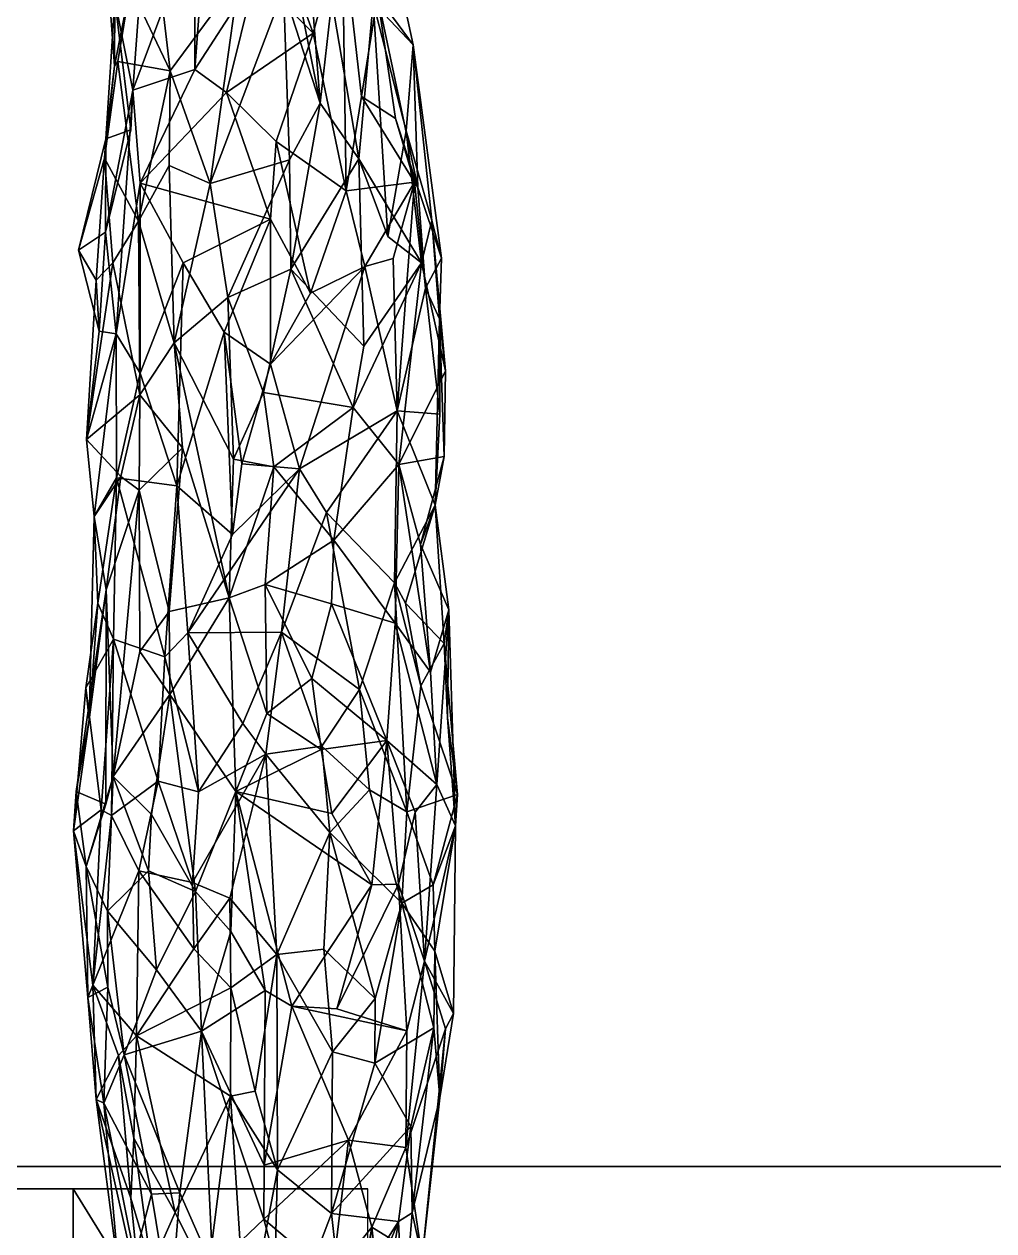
# Model space of a CAD drawing. Extents: x -32.9 to 43.9, y -5.6 to 4.3.
# Drawn here: x 19.902 to 22.088, y -0.405 to 2.313 of the extents above; entities that cross this region are included whole.
import ezdxf

# ---------------------------------------------------------------- set-up
doc = ezdxf.new("R2010")
doc.units = 0
for name, color, linetype in [('Mesh10', 75, 'CONTINUOUS'), ('Mesh23', 75, 'CONTINUOUS'), ('Mesh29', 84, 'CONTINUOUS')]:
    doc.layers.add(name, color=color, linetype=linetype)

msp = doc.modelspace()

# ---------------------------------------------------------------- meshes
at = {"layer": 'Mesh10', "color": 75}
mesh = msp.add_polyface(dxfattribs=at)
corners = [(14.955326, -1.336204, -41.41989), (25.568651, -1.336204, -37.551115), (25.457612, -1.336204, -37.246497), (14.844287, -1.336204, -41.115272), (14.955326, -1.336204, -41.41989), (14.844287, -1.336204, -41.115272), (14.844287, -0.260704, -41.115272), (14.955326, -0.260704, -41.41989), (14.844287, -0.260704, -41.115272), (25.457612, -0.260704, -37.246497), (25.568651, -0.260704, -37.551115), (14.955326, -0.260704, -41.41989), (25.568651, -0.260704, -37.551115), (25.457612, -0.260704, -37.246497), (25.457612, -1.336204, -37.246497), (25.568651, -1.336204, -37.551115), (25.568651, -0.260704, -37.551115), (14.955326, -0.260704, -41.41989), (14.955326, -1.336204, -41.41989), (25.568651, -1.336204, -37.551115), (25.457612, -0.260704, -37.246497), (14.844287, -0.260704, -41.115272), (14.844287, -1.336204, -41.115272), (25.457612, -1.336204, -37.246497)]
mesh.append_faces([[corners[k] for k in face] for face in [(2, 1, 3), (0, 3, 1), (5, 4, 6), (7, 6, 4), (8, 11, 10), (10, 9, 8), (13, 12, 14), (15, 14, 12), (17, 16, 18), (19, 18, 16), (22, 21, 20), (23, 22, 20)]], dxfattribs={"color": 75})
at = {"layer": 'Mesh23', "color": 75}
mesh = msp.add_polyface(dxfattribs=at)
corners = [(20.676511, -1.386204, -35.412834), (19.183172, -1.386204, -30.797035), (18.518849, -1.386204, -31.011962), (20.012188, -1.386204, -35.627761), (20.676511, -1.386204, -35.412834), (20.012188, -1.386204, -35.627761), (20.012188, -0.310704, -35.627761), (20.676511, -0.310704, -35.412834), (20.012188, -0.310704, -35.627761), (18.518849, -0.310704, -31.011962), (19.183172, -0.310704, -30.797035), (20.676511, -0.310704, -35.412834), (19.183172, -0.310704, -30.797035), (18.518849, -0.310704, -31.011962), (18.518849, -1.386204, -31.011962), (19.183172, -1.386204, -30.797035), (19.183172, -0.310704, -30.797035), (20.676511, -0.310704, -35.412834), (20.676511, -1.386204, -35.412834), (19.183172, -1.386204, -30.797035), (18.518849, -0.310704, -31.011962), (20.012188, -0.310704, -35.627761), (20.012188, -1.386204, -35.627761), (18.518849, -1.386204, -31.011962)]
mesh.append_faces([[corners[k] for k in face] for face in [(0, 3, 2), (1, 0, 2), (5, 4, 6), (7, 6, 4), (8, 11, 9), (10, 9, 11), (12, 14, 13), (15, 14, 12), (16, 19, 18), (18, 17, 16), (20, 23, 22), (22, 21, 20)]], dxfattribs={"color": 75})
at = {"layer": 'Mesh29', "color": 84}
mesh = msp.add_polyface(dxfattribs=at)
corners = [(20.147348, 2.16466, -38.804048), (20.176768, 2.575441, -38.752039), (20.106631, 2.367477, -38.663694), (20.082795, 2.011715, -38.504803), (20.105586, 2.219743, -38.573695), (20.113531, 2.229096, -38.442681), (20.105586, 2.219743, -38.573695), (20.141172, 2.397928, -38.466479), (20.113531, 2.229096, -38.442681), (20.500242, 2.007478, -38.214748), (20.320944, 1.954205, -38.252821), (20.486433, 2.390569, -38.262472), (20.762854, 2.072716, -38.46776), (20.7216, 1.835082, -38.316058), (20.688564, 2.362211, -38.435337), (20.688564, 2.362211, -38.435337), (20.656332, 2.009964, -38.294109), (20.595444, 2.366689, -38.312983), (20.7216, 1.835082, -38.316058), (20.656332, 2.009964, -38.294109), (20.688564, 2.362211, -38.435337), (20.740267, 2.44488, -38.587225), (20.69839, 2.376156, -38.752188), (20.779037, 2.266903, -38.567951), (20.789422, 1.94559, -38.713987), (20.628089, 1.938037, -38.916843), (20.618682, 2.533952, -38.828405), (20.553695, 2.293414, -38.894035), (20.662091, 2.150724, -38.819699), (20.69839, 2.376156, -38.752188), (20.618682, 2.533952, -38.828405), (20.286631, 2.211366, -38.882947), (20.287199, 2.541542, -38.825338), (20.147348, 2.16466, -38.804048), (20.357783, 2.159767, -38.940749), (20.286631, 2.211366, -38.882947), (20.163907, 1.95519, -38.888135), (20.628089, 1.938037, -38.916843), (20.553695, 2.293414, -38.894035), (20.470386, 2.048781, -38.972934), (20.553695, 2.293414, -38.894035), (20.423604, 2.422958, -38.912081), (20.357783, 2.159767, -38.940749), (20.662091, 2.150724, -38.819699), (20.739365, 2.100849, -38.788567), (20.69839, 2.376156, -38.752188), (20.789422, 1.94559, -38.713987), (20.69839, 2.376156, -38.752188), (20.739365, 2.100849, -38.788567), (20.595444, 2.366689, -38.312983), (20.692111, 2.58191, -38.467578), (20.688564, 2.362211, -38.435337), (20.656332, 2.009964, -38.294109), (20.568922, 2.135103, -38.286295), (20.595444, 2.366689, -38.312983), (20.091795, 2.404251, -38.593509), (20.149009, 2.607042, -38.576115), (20.141172, 2.397928, -38.466479), (20.21137, 2.375729, -38.340848), (20.141172, 2.397928, -38.466479), (20.20933, 2.61041, -38.417777), (20.147348, 2.16466, -38.804048), (20.287199, 2.541542, -38.825338), (20.176768, 2.575441, -38.752039), (20.142638, 2.074975, -38.725014), (20.106631, 2.367477, -38.663694), (20.086256, 2.055104, -38.668711), (20.147348, 2.16466, -38.804048), (20.106631, 2.367477, -38.663694), (20.142638, 2.074975, -38.725014), (20.105586, 2.219743, -38.573695), (20.091795, 2.404251, -38.593509), (20.141172, 2.397928, -38.466479), (20.500242, 2.007478, -38.214748), (20.486433, 2.390569, -38.262472), (20.568922, 2.135103, -38.286295), (20.320944, 1.954205, -38.252821), (20.385944, 2.417653, -38.27094), (20.486433, 2.390569, -38.262472), (20.662091, 2.150724, -38.819699), (20.618682, 2.533952, -38.828405), (20.628089, 1.938037, -38.916843), (20.286631, 2.211366, -38.882947), (20.357783, 2.159767, -38.940749), (20.423604, 2.422958, -38.912081), (20.423604, 2.422958, -38.912081), (20.313197, 2.562321, -38.860704), (20.286631, 2.211366, -38.882947), (20.286631, 2.211366, -38.882947), (20.147348, 2.16466, -38.804048), (20.163907, 1.95519, -38.888135), (20.286631, 2.211366, -38.882947), (20.313197, 2.562321, -38.860704), (20.287199, 2.541542, -38.825338), (20.437407, 2.610206, -38.87731), (20.423604, 2.422958, -38.912081), (20.553695, 2.293414, -38.894035), (20.553695, 2.293414, -38.894035), (20.618682, 2.533952, -38.828405), (20.437407, 2.610206, -38.87731), (20.69839, 2.376156, -38.752188), (20.663509, 2.554245, -38.771262), (20.618682, 2.533952, -38.828405), (20.553695, 2.293414, -38.894035), (20.357783, 2.159767, -38.940749), (20.470386, 2.048781, -38.972934), (20.739365, 2.100849, -38.788567), (20.662091, 2.150724, -38.819699), (20.781958, 1.95716, -38.825231), (20.692111, 2.58191, -38.467578), (20.740267, 2.44488, -38.587225), (20.688564, 2.362211, -38.435337), (20.820725, 1.87103, -38.56212), (20.762854, 2.072716, -38.46776), (20.779037, 2.266903, -38.567951), (20.779037, 2.266903, -38.567951), (20.688564, 2.362211, -38.435337), (20.740267, 2.44488, -38.587225), (20.762854, 2.072716, -38.46776), (20.688564, 2.362211, -38.435337), (20.779037, 2.266903, -38.567951), (20.568922, 2.135103, -38.286295), (20.486433, 2.390569, -38.262472), (20.471206, 2.624627, -38.310338), (20.471206, 2.624627, -38.310338), (20.529756, 2.650072, -38.350274), (20.568922, 2.135103, -38.286295), (20.486433, 2.390569, -38.262472), (20.385944, 2.417653, -38.27094), (20.357454, 2.657911, -38.314889), (20.595444, 2.366689, -38.312983), (20.568922, 2.135103, -38.286295), (20.529756, 2.650072, -38.350274), (20.20933, 2.61041, -38.417777), (20.385944, 2.417653, -38.27094), (20.21137, 2.375729, -38.340848), (20.23089, 2.208203, -38.345215), (20.21137, 2.375729, -38.340848), (20.385944, 2.417653, -38.27094), (20.320944, 1.954205, -38.252821), (20.23089, 2.208203, -38.345215), (20.385944, 2.417653, -38.27094), (20.23089, 2.208203, -38.345215), (20.113531, 2.229096, -38.442681), (20.141172, 2.397928, -38.466479), (20.141172, 2.397928, -38.466479), (20.21137, 2.375729, -38.340848), (20.23089, 2.208203, -38.345215), (20.15974, 1.869683, -38.367892), (20.113531, 2.229096, -38.442681), (20.23089, 2.208203, -38.345215), (20.149009, 2.607042, -38.576115), (20.091795, 2.404251, -38.593509), (20.106631, 2.367477, -38.663694), (20.105586, 2.219743, -38.573695), (20.082795, 2.011715, -38.504803), (20.086256, 2.055104, -38.668711), (20.086256, 2.055104, -38.668711), (20.106631, 2.367477, -38.663694), (20.105586, 2.219743, -38.573695), (20.106631, 2.367477, -38.663694), (20.091795, 2.404251, -38.593509), (20.105586, 2.219743, -38.573695)]
mesh.append_faces([[corners[k] for k in face] for face in [(0, 1, 2), (3, 4, 5), (6, 7, 8), (9, 10, 11), (12, 13, 14), (15, 16, 17), (18, 19, 20), (21, 22, 23), (24, 23, 22), (25, 26, 27), (28, 29, 30), (31, 32, 33), (34, 35, 36), (37, 38, 39), (40, 41, 42), (43, 44, 45), (46, 47, 48), (49, 50, 51), (52, 53, 54), (55, 56, 57), (58, 59, 60), (61, 62, 63), (64, 65, 66), (67, 68, 69), (70, 71, 72), (73, 74, 75), (76, 77, 78), (79, 80, 81), (82, 83, 84), (85, 86, 87), (88, 89, 90), (91, 92, 93), (94, 95, 96), (97, 98, 99), (100, 101, 102), (103, 104, 105), (106, 107, 108), (109, 110, 111), (112, 113, 114), (115, 116, 117), (118, 119, 120), (121, 122, 123), (124, 125, 126), (127, 128, 129), (130, 131, 132), (133, 134, 135), (136, 137, 138), (139, 140, 141), (142, 143, 144), (145, 146, 147), (148, 149, 150), (151, 152, 153), (154, 155, 156), (157, 158, 159), (160, 161, 162)]], dxfattribs={"color": 84})
mesh = msp.add_polyface(dxfattribs=at)
corners = [(20.163578, 1.527027, -38.909986), (20.163907, 1.95519, -38.888135), (20.109443, 1.615351, -38.796394), (20.228553, 1.995268, -38.300358), (20.23089, 2.208203, -38.345215), (20.320944, 1.954205, -38.252821), (20.743039, 1.442402, -38.876088), (20.734017, 1.785278, -38.892903), (20.670133, 1.767122, -38.93751), (20.45703, 1.547077, -39.004404), (20.457653, 1.874104, -38.979575), (20.353064, 1.619142, -38.988791), (20.457653, 1.874104, -38.979575), (20.357783, 2.159767, -38.940749), (20.163907, 1.95519, -38.888135), (20.781958, 1.95716, -38.825231), (20.662091, 2.150724, -38.819699), (20.628089, 1.938037, -38.916843), (20.547227, 1.707162, -38.974164), (20.470386, 2.048781, -38.972934), (20.457653, 1.874104, -38.979575), (20.45703, 1.547077, -39.004404), (20.547227, 1.707162, -38.974164), (20.457653, 1.874104, -38.979575), (20.806719, 1.718922, -38.769913), (20.84294, 1.785858, -38.693241), (20.789422, 1.94559, -38.713987), (20.84294, 1.785858, -38.693241), (20.820725, 1.87103, -38.56212), (20.779037, 2.266903, -38.567951), (20.781958, 1.95716, -38.825231), (20.789422, 1.94559, -38.713987), (20.739365, 2.100849, -38.788567), (20.806719, 1.718922, -38.769913), (20.789422, 1.94559, -38.713987), (20.781958, 1.95716, -38.825231), (20.743039, 1.442402, -38.876088), (20.781958, 1.95716, -38.825231), (20.734017, 1.785278, -38.892903), (20.743039, 1.442402, -38.876088), (20.806719, 1.718922, -38.769913), (20.781958, 1.95716, -38.825231), (20.851641, 1.531997, -38.529588), (20.820725, 1.87103, -38.56212), (20.837933, 1.64959, -38.637121), (20.851641, 1.531997, -38.529588), (20.79796, 1.77541, -38.39227), (20.820725, 1.87103, -38.56212), (20.667448, 1.588157, -38.259232), (20.656332, 2.009964, -38.294109), (20.79796, 1.77541, -38.39227), (20.240406, 1.595552, -38.279345), (20.228553, 1.995268, -38.300358), (20.320944, 1.954205, -38.252821), (20.15974, 1.869683, -38.367892), (20.23089, 2.208203, -38.345215), (20.228553, 1.995268, -38.300358), (20.240406, 1.595552, -38.279345), (20.15974, 1.869683, -38.367892), (20.228553, 1.995268, -38.300358), (20.503337, 1.761267, -38.224767), (20.361468, 1.697846, -38.226703), (20.500242, 2.007478, -38.214748), (20.361468, 1.697846, -38.226703), (20.320944, 1.954205, -38.252821), (20.500242, 2.007478, -38.214748), (20.064444, 1.736876, -38.508901), (20.082795, 2.011715, -38.504803), (20.101693, 1.775759, -38.396153), (20.082795, 2.011715, -38.504803), (20.113531, 2.229096, -38.442681), (20.15974, 1.869683, -38.367892), (20.1628, 1.478117, -38.32918), (20.101693, 1.775759, -38.396153), (20.15974, 1.869683, -38.367892), (20.085684, 1.844416, -38.720507), (20.086256, 2.055104, -38.668711), (20.024628, 1.80382, -38.610724), (20.085684, 1.844416, -38.720507), (20.142638, 2.074975, -38.725014), (20.086256, 2.055104, -38.668711), (20.071327, 1.621685, -38.627511), (20.024628, 1.80382, -38.610724), (20.064444, 1.736876, -38.508901), (20.837933, 1.64959, -38.637121), (20.84294, 1.785858, -38.693241), (20.806719, 1.718922, -38.769913), (20.820725, 1.87103, -38.56212), (20.84294, 1.785858, -38.693241), (20.837933, 1.64959, -38.637121), (20.457653, 1.874104, -38.979575), (20.260101, 1.775863, -38.949221), (20.353064, 1.619142, -38.988791), (20.470386, 2.048781, -38.972934), (20.357783, 2.159767, -38.940749), (20.457653, 1.874104, -38.979575), (20.457653, 1.874104, -38.979575), (20.163907, 1.95519, -38.888135), (20.260101, 1.775863, -38.949221), (20.260101, 1.775863, -38.949221), (20.163907, 1.95519, -38.888135), (20.163578, 1.527027, -38.909986), (20.670133, 1.767122, -38.93751), (20.734017, 1.785278, -38.892903), (20.781958, 1.95716, -38.825231), (20.781958, 1.95716, -38.825231), (20.628089, 1.938037, -38.916843), (20.670133, 1.767122, -38.93751), (20.547227, 1.707162, -38.974164), (20.670133, 1.767122, -38.93751), (20.628089, 1.938037, -38.916843), (20.628089, 1.938037, -38.916843), (20.470386, 2.048781, -38.972934), (20.547227, 1.707162, -38.974164), (20.670133, 1.767122, -38.93751), (20.547227, 1.707162, -38.974164), (20.45703, 1.547077, -39.004404), (20.84294, 1.785858, -38.693241), (20.779037, 2.266903, -38.567951), (20.789422, 1.94559, -38.713987), (20.79796, 1.77541, -38.39227), (20.7216, 1.835082, -38.316058), (20.762854, 2.072716, -38.46776), (20.79796, 1.77541, -38.39227), (20.762854, 2.072716, -38.46776), (20.820725, 1.87103, -38.56212), (20.503337, 1.761267, -38.224767), (20.500242, 2.007478, -38.214748), (20.568922, 2.135103, -38.286295), (20.503337, 1.761267, -38.224767), (20.568922, 2.135103, -38.286295), (20.656332, 2.009964, -38.294109), (20.656332, 2.009964, -38.294109), (20.7216, 1.835082, -38.316058), (20.79796, 1.77541, -38.39227), (20.667448, 1.588157, -38.259232), (20.503337, 1.761267, -38.224767), (20.656332, 2.009964, -38.294109), (20.240406, 1.595552, -38.279345), (20.320944, 1.954205, -38.252821), (20.361468, 1.697846, -38.226703), (20.024628, 1.80382, -38.610724), (20.082795, 2.011715, -38.504803), (20.064444, 1.736876, -38.508901), (20.082795, 2.011715, -38.504803), (20.15974, 1.869683, -38.367892), (20.101693, 1.775759, -38.396153), (20.147348, 2.16466, -38.804048), (20.085684, 1.844416, -38.720507), (20.109443, 1.615351, -38.796394), (20.147348, 2.16466, -38.804048), (20.142638, 2.074975, -38.725014), (20.085684, 1.844416, -38.720507), (20.163907, 1.95519, -38.888135), (20.147348, 2.16466, -38.804048), (20.109443, 1.615351, -38.796394), (20.086256, 2.055104, -38.668711), (20.082795, 2.011715, -38.504803), (20.024628, 1.80382, -38.610724), (20.085684, 1.844416, -38.720507), (20.024628, 1.80382, -38.610724), (20.071327, 1.621685, -38.627511), (20.109443, 1.615351, -38.796394), (20.085684, 1.844416, -38.720507), (20.071327, 1.621685, -38.627511)]
mesh.append_faces([[corners[k] for k in face] for face in [(0, 1, 2), (3, 4, 5), (6, 7, 8), (9, 10, 11), (12, 13, 14), (15, 16, 17), (18, 19, 20), (21, 22, 23), (24, 25, 26), (27, 28, 29), (30, 31, 32), (33, 34, 35), (36, 37, 38), (39, 40, 41), (42, 43, 44), (45, 46, 47), (48, 49, 50), (51, 52, 53), (54, 55, 56), (57, 58, 59), (60, 61, 62), (63, 64, 65), (66, 67, 68), (69, 70, 71), (72, 73, 74), (75, 76, 77), (78, 79, 80), (81, 82, 83), (84, 85, 86), (87, 88, 89), (90, 91, 92), (93, 94, 95), (96, 97, 98), (99, 100, 101), (102, 103, 104), (105, 106, 107), (108, 109, 110), (111, 112, 113), (114, 115, 116), (117, 118, 119), (120, 121, 122), (123, 124, 125), (126, 127, 128), (129, 130, 131), (132, 133, 134), (135, 136, 137), (138, 139, 140), (141, 142, 143), (144, 145, 146), (147, 148, 149), (150, 151, 152), (153, 154, 155), (156, 157, 158), (159, 160, 161), (162, 163, 164)]], dxfattribs={"color": 84})
mesh = msp.add_polyface(dxfattribs=at)
corners = [(20.1628, 1.478117, -38.32918), (20.15974, 1.869683, -38.367892), (20.240406, 1.595552, -38.279345), (20.259299, 1.358731, -38.277952), (20.1628, 1.478117, -38.32918), (20.240406, 1.595552, -38.279345), (20.392965, 1.32254, -38.996999), (20.353064, 1.619142, -38.988791), (20.371298, 1.163591, -38.962092), (20.522859, 1.311499, -38.98411), (20.392965, 1.32254, -38.996999), (20.371298, 1.163591, -38.962092), (20.371298, 1.163591, -38.962092), (20.353064, 1.619142, -38.988791), (20.245855, 1.273339, -38.927542), (20.245855, 1.273339, -38.927542), (20.260101, 1.775863, -38.949221), (20.163578, 1.527027, -38.909986), (20.245855, 1.273339, -38.927542), (20.353064, 1.619142, -38.988791), (20.260101, 1.775863, -38.949221), (20.736556, 1.05428, -38.905746), (20.743039, 1.442402, -38.876088), (20.583424, 1.212959, -38.948761), (20.392965, 1.32254, -38.996999), (20.522859, 1.311499, -38.98411), (20.45703, 1.547077, -39.004404), (20.839013, 1.435036, -38.717993), (20.806719, 1.718922, -38.769913), (20.743039, 1.442402, -38.876088), (20.82868, 1.229766, -38.672647), (20.795248, 1.141055, -38.462007), (20.848817, 1.339571, -38.507741), (20.746742, 1.321623, -38.378474), (20.643526, 1.449467, -38.27521), (20.79796, 1.77541, -38.39227), (20.161074, 1.263424, -38.362336), (20.1628, 1.478117, -38.32918), (20.259299, 1.358731, -38.277952), (20.465169, 1.315863, -38.210192), (20.373866, 1.332939, -38.258157), (20.441385, 1.483316, -38.24), (20.373866, 1.332939, -38.258157), (20.361468, 1.697846, -38.226703), (20.441385, 1.483316, -38.24), (20.441385, 1.483316, -38.24), (20.361468, 1.697846, -38.226703), (20.503337, 1.761267, -38.224767), (20.373866, 1.332939, -38.258157), (20.240406, 1.595552, -38.279345), (20.361468, 1.697846, -38.226703), (20.119725, 1.294123, -38.40639), (20.059684, 1.203793, -38.60945), (20.042646, 1.377458, -38.611968), (20.119725, 1.294123, -38.40639), (20.1628, 1.478117, -38.32918), (20.161074, 1.263424, -38.362336), (20.086865, 1.03881, -38.484616), (20.119725, 1.294123, -38.40639), (20.161074, 1.263424, -38.362336), (20.1628, 1.478117, -38.32918), (20.042646, 1.377458, -38.611968), (20.101693, 1.775759, -38.396153), (20.245855, 1.273339, -38.927542), (20.163578, 1.527027, -38.909986), (20.110322, 1.291347, -38.816281), (20.042646, 1.377458, -38.611968), (20.109443, 1.615351, -38.796394), (20.071327, 1.621685, -38.627511), (20.042646, 1.377458, -38.611968), (20.064444, 1.736876, -38.508901), (20.101693, 1.775759, -38.396153), (20.042646, 1.377458, -38.611968), (20.071327, 1.621685, -38.627511), (20.064444, 1.736876, -38.508901), (20.228986, 0.990072, -38.287661), (20.161074, 1.263424, -38.362336), (20.259299, 1.358731, -38.277952), (20.643526, 1.449467, -38.27521), (20.441385, 1.483316, -38.24), (20.503337, 1.761267, -38.224767), (20.503337, 1.761267, -38.224767), (20.667448, 1.588157, -38.259232), (20.643526, 1.449467, -38.27521), (20.839013, 1.435036, -38.717993), (20.837933, 1.64959, -38.637121), (20.806719, 1.718922, -38.769913), (20.392965, 1.32254, -38.996999), (20.45703, 1.547077, -39.004404), (20.353064, 1.619142, -38.988791), (20.522859, 1.311499, -38.98411), (20.583424, 1.212959, -38.948761), (20.743039, 1.442402, -38.876088), (20.743039, 1.442402, -38.876088), (20.670133, 1.767122, -38.93751), (20.522859, 1.311499, -38.98411), (20.45703, 1.547077, -39.004404), (20.522859, 1.311499, -38.98411), (20.670133, 1.767122, -38.93751), (20.82868, 1.229766, -38.672647), (20.848817, 1.339571, -38.507741), (20.837933, 1.64959, -38.637121), (20.837933, 1.64959, -38.637121), (20.839013, 1.435036, -38.717993), (20.82868, 1.229766, -38.672647), (20.851641, 1.531997, -38.529588), (20.848817, 1.339571, -38.507741), (20.746742, 1.321623, -38.378474), (20.746742, 1.321623, -38.378474), (20.79796, 1.77541, -38.39227), (20.851641, 1.531997, -38.529588), (20.736556, 1.05428, -38.905746), (20.82868, 1.229766, -38.672647), (20.743039, 1.442402, -38.876088), (20.82868, 1.229766, -38.672647), (20.839013, 1.435036, -38.717993), (20.743039, 1.442402, -38.876088), (20.746742, 1.321623, -38.378474), (20.848817, 1.339571, -38.507741), (20.795248, 1.141055, -38.462007), (20.851641, 1.531997, -38.529588), (20.837933, 1.64959, -38.637121), (20.848817, 1.339571, -38.507741), (20.600089, 1.150559, -38.258942), (20.445436, 1.050563, -38.231015), (20.465169, 1.315863, -38.210192), (20.465169, 1.315863, -38.210192), (20.643526, 1.449467, -38.27521), (20.600089, 1.150559, -38.258942), (20.600089, 1.150559, -38.258942), (20.643526, 1.449467, -38.27521), (20.746742, 1.321623, -38.378474), (20.465169, 1.315863, -38.210192), (20.441385, 1.483316, -38.24), (20.643526, 1.449467, -38.27521), (20.643526, 1.449467, -38.27521), (20.667448, 1.588157, -38.259232), (20.79796, 1.77541, -38.39227), (20.364452, 1.020826, -38.236023), (20.259299, 1.358731, -38.277952), (20.240406, 1.595552, -38.279345), (20.240406, 1.595552, -38.279345), (20.373866, 1.332939, -38.258157), (20.364452, 1.020826, -38.236023), (20.364452, 1.020826, -38.236023), (20.373866, 1.332939, -38.258157), (20.465169, 1.315863, -38.210192), (20.086865, 1.03881, -38.484616), (20.059684, 1.203793, -38.60945), (20.119725, 1.294123, -38.40639), (20.119725, 1.294123, -38.40639), (20.042646, 1.377458, -38.611968), (20.1628, 1.478117, -38.32918), (20.059684, 1.203793, -38.60945), (20.110322, 1.291347, -38.816281), (20.109443, 1.615351, -38.796394), (20.109443, 1.615351, -38.796394), (20.042646, 1.377458, -38.611968), (20.059684, 1.203793, -38.60945), (20.163578, 1.527027, -38.909986), (20.109443, 1.615351, -38.796394), (20.110322, 1.291347, -38.816281), (20.110322, 1.291347, -38.816281), (20.059684, 1.203793, -38.60945), (20.068402, 1.008937, -38.683302)]
mesh.append_faces([[corners[k] for k in face] for face in [(0, 1, 2), (3, 4, 5), (6, 7, 8), (9, 10, 11), (12, 13, 14), (15, 16, 17), (18, 19, 20), (21, 22, 23), (24, 25, 26), (27, 28, 29), (30, 31, 32), (33, 34, 35), (36, 37, 38), (39, 40, 41), (42, 43, 44), (45, 46, 47), (48, 49, 50), (51, 52, 53), (54, 55, 56), (57, 58, 59), (60, 61, 62), (63, 64, 65), (66, 67, 68), (69, 70, 71), (72, 73, 74), (75, 76, 77), (78, 79, 80), (81, 82, 83), (84, 85, 86), (87, 88, 89), (90, 91, 92), (93, 94, 95), (96, 97, 98), (99, 100, 101), (102, 103, 104), (105, 106, 107), (108, 109, 110), (111, 112, 113), (114, 115, 116), (117, 118, 119), (120, 121, 122), (123, 124, 125), (126, 127, 128), (129, 130, 131), (132, 133, 134), (135, 136, 137), (138, 139, 140), (141, 142, 143), (144, 145, 146), (147, 148, 149), (150, 151, 152), (153, 154, 155), (156, 157, 158), (159, 160, 161), (162, 163, 164)]], dxfattribs={"color": 84})
mesh = msp.add_polyface(dxfattribs=at)
corners = [(20.103077, 0.927868, -38.842139), (20.110322, 1.291347, -38.816281), (20.068402, 1.008937, -38.683302), (20.163053, 0.899565, -38.326435), (20.161074, 1.263424, -38.362336), (20.228986, 0.990072, -38.287661), (20.230197, 0.803415, -38.257801), (20.163053, 0.899565, -38.326435), (20.228986, 0.990072, -38.287661), (20.818221, 0.853248, -38.427483), (20.746742, 1.321623, -38.378474), (20.795248, 1.141055, -38.462007), (20.848946, 0.918281, -38.682446), (20.82868, 1.229766, -38.672647), (20.761652, 1.008686, -38.782482), (20.859549, 0.993828, -38.547862), (20.82868, 1.229766, -38.672647), (20.848946, 0.918281, -38.682446), (20.856207, 0.75071, -38.608756), (20.859549, 0.993828, -38.547862), (20.848946, 0.918281, -38.682446), (20.447133, 0.668342, -39.039893), (20.48191, 0.94365, -39.010078), (20.394597, 0.738008, -38.985404), (20.270988, 0.942087, -38.96207), (20.245855, 1.273339, -38.927542), (20.219446, 0.887826, -38.924214), (20.447133, 0.668342, -39.039893), (20.573286, 0.686274, -39.012508), (20.48191, 0.94365, -39.010078), (20.657806, 0.814666, -38.946062), (20.583424, 1.212959, -38.948761), (20.48191, 0.94365, -39.010078), (20.761652, 1.008686, -38.782482), (20.82868, 1.229766, -38.672647), (20.736556, 1.05428, -38.905746), (20.878899, 0.578004, -38.686542), (20.848946, 0.918281, -38.682446), (20.79619, 0.822524, -38.831117), (20.764197, 0.539013, -38.908484), (20.79619, 0.822524, -38.831117), (20.736556, 1.05428, -38.905746), (20.848946, 0.918281, -38.682446), (20.761652, 1.008686, -38.782482), (20.79619, 0.822524, -38.831117), (20.379489, 0.584684, -38.178564), (20.364452, 1.020826, -38.236023), (20.44906, 0.760361, -38.167704), (20.379489, 0.584684, -38.178564), (20.230197, 0.803415, -38.257801), (20.364452, 1.020826, -38.236023), (20.44906, 0.760361, -38.167704), (20.364452, 1.020826, -38.236023), (20.445436, 1.050563, -38.231015), (20.228986, 0.990072, -38.287661), (20.259299, 1.358731, -38.277952), (20.364452, 1.020826, -38.236023), (20.10302, 0.618164, -38.383162), (20.161074, 1.263424, -38.362336), (20.163053, 0.899565, -38.326435), (20.10302, 0.618164, -38.383162), (20.086865, 1.03881, -38.484616), (20.161074, 1.263424, -38.362336), (20.203745, 0.607513, -38.955234), (20.219446, 0.887826, -38.924214), (20.103077, 0.927868, -38.842139), (20.110322, 1.291347, -38.816281), (20.103077, 0.927868, -38.842139), (20.219446, 0.887826, -38.924214), (20.219446, 0.887826, -38.924214), (20.245855, 1.273339, -38.927542), (20.110322, 1.291347, -38.816281), (20.103077, 0.927868, -38.842139), (20.068402, 1.008937, -38.683302), (20.040924, 0.818349, -38.719059), (20.086865, 1.03881, -38.484616), (20.018993, 0.584374, -38.537473), (20.048931, 0.745839, -38.611736), (20.048931, 0.745839, -38.611736), (20.059684, 1.203793, -38.60945), (20.086865, 1.03881, -38.484616), (20.550721, 0.839449, -38.239908), (20.44906, 0.760361, -38.167704), (20.445436, 1.050563, -38.231015), (20.445436, 1.050563, -38.231015), (20.5949, 1.007099, -38.233814), (20.550721, 0.839449, -38.239908), (20.5949, 1.007099, -38.233814), (20.445436, 1.050563, -38.231015), (20.600089, 1.150559, -38.258942), (20.738422, 0.964135, -38.307795), (20.746742, 1.321623, -38.378474), (20.818221, 0.853248, -38.427483), (20.657806, 0.814666, -38.946062), (20.736556, 1.05428, -38.905746), (20.583424, 1.212959, -38.948761), (20.270988, 0.942087, -38.96207), (20.48191, 0.94365, -39.010078), (20.522859, 1.311499, -38.98411), (20.522859, 1.311499, -38.98411), (20.371298, 1.163591, -38.962092), (20.270988, 0.942087, -38.96207), (20.48191, 0.94365, -39.010078), (20.270988, 0.942087, -38.96207), (20.394597, 0.738008, -38.985404), (20.294779, 0.583816, -38.987455), (20.270988, 0.942087, -38.96207), (20.219446, 0.887826, -38.924214), (20.270988, 0.942087, -38.96207), (20.371298, 1.163591, -38.962092), (20.245855, 1.273339, -38.927542), (20.764197, 0.539013, -38.908484), (20.736556, 1.05428, -38.905746), (20.657806, 0.814666, -38.946062), (20.573286, 0.686274, -39.012508), (20.657806, 0.814666, -38.946062), (20.48191, 0.94365, -39.010078), (20.48191, 0.94365, -39.010078), (20.583424, 1.212959, -38.948761), (20.522859, 1.311499, -38.98411), (20.79619, 0.822524, -38.831117), (20.761652, 1.008686, -38.782482), (20.736556, 1.05428, -38.905746), (20.738422, 0.964135, -38.307795), (20.818221, 0.853248, -38.427483), (20.832072, 0.599909, -38.471351), (20.832072, 0.599909, -38.471351), (20.818221, 0.853248, -38.427483), (20.859549, 0.993828, -38.547862), (20.859549, 0.993828, -38.547862), (20.795248, 1.141055, -38.462007), (20.82868, 1.229766, -38.672647), (20.818221, 0.853248, -38.427483), (20.795248, 1.141055, -38.462007), (20.859549, 0.993828, -38.547862), (20.746742, 1.321623, -38.378474), (20.738422, 0.964135, -38.307795), (20.600089, 1.150559, -38.258942), (20.550721, 0.839449, -38.239908), (20.5949, 1.007099, -38.233814), (20.719651, 0.699239, -38.282952), (20.719651, 0.699239, -38.282952), (20.5949, 1.007099, -38.233814), (20.738422, 0.964135, -38.307795), (20.5949, 1.007099, -38.233814), (20.600089, 1.150559, -38.258942), (20.738422, 0.964135, -38.307795), (20.364452, 1.020826, -38.236023), (20.465169, 1.315863, -38.210192), (20.445436, 1.050563, -38.231015), (20.230197, 0.803415, -38.257801), (20.228986, 0.990072, -38.287661), (20.364452, 1.020826, -38.236023), (20.10302, 0.618164, -38.383162), (20.163053, 0.899565, -38.326435), (20.230197, 0.803415, -38.257801), (20.048931, 0.745839, -38.611736), (20.040924, 0.818349, -38.719059), (20.068402, 1.008937, -38.683302), (20.068402, 1.008937, -38.683302), (20.059684, 1.203793, -38.60945), (20.048931, 0.745839, -38.611736)]
mesh.append_faces([[corners[k] for k in face] for face in [(0, 1, 2), (3, 4, 5), (6, 7, 8), (9, 10, 11), (12, 13, 14), (15, 16, 17), (18, 19, 20), (21, 22, 23), (24, 25, 26), (27, 28, 29), (30, 31, 32), (33, 34, 35), (36, 37, 38), (39, 40, 41), (42, 43, 44), (45, 46, 47), (48, 49, 50), (51, 52, 53), (54, 55, 56), (57, 58, 59), (60, 61, 62), (63, 64, 65), (66, 67, 68), (69, 70, 71), (72, 73, 74), (75, 76, 77), (78, 79, 80), (81, 82, 83), (84, 85, 86), (87, 88, 89), (90, 91, 92), (93, 94, 95), (96, 97, 98), (99, 100, 101), (102, 103, 104), (105, 106, 107), (108, 109, 110), (111, 112, 113), (114, 115, 116), (117, 118, 119), (120, 121, 122), (123, 124, 125), (126, 127, 128), (129, 130, 131), (132, 133, 134), (135, 136, 137), (138, 139, 140), (141, 142, 143), (144, 145, 146), (147, 148, 149), (150, 151, 152), (153, 154, 155), (156, 157, 158), (159, 160, 161)]], dxfattribs={"color": 84})
mesh = msp.add_polyface(dxfattribs=at)
corners = [(20.045223, 0.120363, -38.575201), (20.041814, 0.415396, -38.526595), (20.090597, 0.143263, -38.470173), (20.200454, 0.182303, -38.273025), (20.182625, 0.405627, -38.300211), (20.288039, 0.359493, -38.274517), (20.284597, 0.229682, -38.956968), (20.365346, 0.344381, -39.057426), (20.281419, 0.37918, -39.003404), (20.447133, 0.668342, -39.039893), (20.394597, 0.738008, -38.985404), (20.294779, 0.583816, -38.987455), (20.294779, 0.583816, -38.987455), (20.394597, 0.738008, -38.985404), (20.270988, 0.942087, -38.96207), (20.3681, 0.142374, -39.006986), (20.284597, 0.229682, -38.956968), (20.155149, 0.034078, -38.902488), (20.367114, -0.101645, -38.98097), (20.3681, 0.142374, -39.006986), (20.155149, 0.034078, -38.902488), (20.189209, 0.532485, -38.269275), (20.230197, 0.803415, -38.257801), (20.288039, 0.359493, -38.274517), (20.288039, 0.359493, -38.274517), (20.230197, 0.803415, -38.257801), (20.379489, 0.584684, -38.178564), (20.301601, 0.044589, -38.251228), (20.367742, 0.269396, -38.19165), (20.445021, 0.136196, -38.184416), (20.445021, 0.136196, -38.184416), (20.367742, 0.269396, -38.19165), (20.379489, 0.584684, -38.178564), (20.367742, 0.269396, -38.19165), (20.288039, 0.359493, -38.274517), (20.379489, 0.584684, -38.178564), (20.189209, 0.532485, -38.269275), (20.10302, 0.618164, -38.383162), (20.230197, 0.803415, -38.257801), (20.127336, -0.008811, -38.335709), (20.090597, 0.143263, -38.470173), (20.090233, 0.314743, -38.380705), (20.200454, 0.182303, -38.273025), (20.090233, 0.314743, -38.380705), (20.182625, 0.405627, -38.300211), (20.090597, 0.143263, -38.470173), (20.041814, 0.415396, -38.526595), (20.090233, 0.314743, -38.380705), (20.098879, 0.530568, -38.875518), (20.103077, 0.927868, -38.842139), (20.075953, 0.543514, -38.769435), (20.013516, 0.495641, -38.688258), (20.075953, 0.543514, -38.769435), (20.040924, 0.818349, -38.719059), (20.155149, 0.034078, -38.902488), (20.057049, 0.147945, -38.706295), (20.115037, -0.010665, -38.757633), (20.045223, 0.120363, -38.575201), (20.057049, 0.147945, -38.706295), (20.013516, 0.495641, -38.688258), (20.057049, 0.147945, -38.706295), (20.098879, 0.530568, -38.875518), (20.075953, 0.543514, -38.769435), (20.160453, 0.405676, -38.925765), (20.098879, 0.530568, -38.875518), (20.057049, 0.147945, -38.706295), (20.041814, 0.415396, -38.526595), (20.018993, 0.584374, -38.537473), (20.086304, 0.555857, -38.446092), (20.013516, 0.495641, -38.688258), (20.018993, 0.584374, -38.537473), (20.041814, 0.415396, -38.526595), (20.045223, 0.120363, -38.575201), (20.013516, 0.495641, -38.688258), (20.041814, 0.415396, -38.526595), (20.182625, 0.405627, -38.300211), (20.189209, 0.532485, -38.269275), (20.288039, 0.359493, -38.274517), (20.281419, 0.37918, -39.003404), (20.365346, 0.344381, -39.057426), (20.447133, 0.668342, -39.039893), (20.447133, 0.668342, -39.039893), (20.294779, 0.583816, -38.987455), (20.281419, 0.37918, -39.003404), (20.219446, 0.887826, -38.924214), (20.203745, 0.607513, -38.955234), (20.294779, 0.583816, -38.987455), (20.160453, 0.405676, -38.925765), (20.281419, 0.37918, -39.003404), (20.203745, 0.607513, -38.955234), (20.203745, 0.607513, -38.955234), (20.098879, 0.530568, -38.875518), (20.160453, 0.405676, -38.925765), (20.3681, 0.142374, -39.006986), (20.365346, 0.344381, -39.057426), (20.284597, 0.229682, -38.956968), (20.471726, 0.216904, -39.025395), (20.365346, 0.344381, -39.057426), (20.3681, 0.142374, -39.006986), (20.422425, -0.090568, -39.001604), (20.471726, 0.216904, -39.025395), (20.3681, 0.142374, -39.006986), (20.155149, 0.034078, -38.902488), (20.284597, 0.229682, -38.956968), (20.160453, 0.405676, -38.925765), (20.284597, 0.229682, -38.956968), (20.281419, 0.37918, -39.003404), (20.160453, 0.405676, -38.925765), (20.281419, 0.37918, -39.003404), (20.294779, 0.583816, -38.987455), (20.203745, 0.607513, -38.955234), (20.127336, -0.008811, -38.335709), (20.200454, 0.182303, -38.273025), (20.301601, 0.044589, -38.251228), (20.200454, 0.182303, -38.273025), (20.288039, 0.359493, -38.274517), (20.301601, 0.044589, -38.251228), (20.301601, 0.044589, -38.251228), (20.288039, 0.359493, -38.274517), (20.367742, 0.269396, -38.19165), (20.182625, 0.405627, -38.300211), (20.090233, 0.314743, -38.380705), (20.10302, 0.618164, -38.383162), (20.10302, 0.618164, -38.383162), (20.189209, 0.532485, -38.269275), (20.182625, 0.405627, -38.300211), (20.018993, 0.584374, -38.537473), (20.086865, 1.03881, -38.484616), (20.086304, 0.555857, -38.446092), (20.013516, 0.495641, -38.688258), (20.048931, 0.745839, -38.611736), (20.018993, 0.584374, -38.537473), (20.086304, 0.555857, -38.446092), (20.086865, 1.03881, -38.484616), (20.10302, 0.618164, -38.383162), (20.081818, -0.117418, -38.488469), (20.045223, 0.120363, -38.575201), (20.090597, 0.143263, -38.470173), (20.090233, 0.314743, -38.380705), (20.200454, 0.182303, -38.273025), (20.127336, -0.008811, -38.335709), (20.10302, 0.618164, -38.383162), (20.090233, 0.314743, -38.380705), (20.041814, 0.415396, -38.526595), (20.041814, 0.415396, -38.526595), (20.086304, 0.555857, -38.446092), (20.10302, 0.618164, -38.383162), (20.103077, 0.927868, -38.842139), (20.040924, 0.818349, -38.719059), (20.075953, 0.543514, -38.769435), (20.098879, 0.530568, -38.875518), (20.203745, 0.607513, -38.955234), (20.103077, 0.927868, -38.842139), (20.040924, 0.818349, -38.719059), (20.048931, 0.745839, -38.611736), (20.013516, 0.495641, -38.688258), (20.160453, 0.405676, -38.925765), (20.057049, 0.147945, -38.706295), (20.155149, 0.034078, -38.902488), (20.057049, 0.147945, -38.706295), (20.045223, 0.120363, -38.575201), (20.064407, -0.109198, -38.660918), (20.075953, 0.543514, -38.769435), (20.013516, 0.495641, -38.688258), (20.057049, 0.147945, -38.706295)]
mesh.append_faces([[corners[k] for k in face] for face in [(0, 1, 2), (3, 4, 5), (6, 7, 8), (9, 10, 11), (12, 13, 14), (15, 16, 17), (18, 19, 20), (21, 22, 23), (24, 25, 26), (27, 28, 29), (30, 31, 32), (33, 34, 35), (36, 37, 38), (39, 40, 41), (42, 43, 44), (45, 46, 47), (48, 49, 50), (51, 52, 53), (54, 55, 56), (57, 58, 59), (60, 61, 62), (63, 64, 65), (66, 67, 68), (69, 70, 71), (72, 73, 74), (75, 76, 77), (78, 79, 80), (81, 82, 83), (84, 85, 86), (87, 88, 89), (90, 91, 92), (93, 94, 95), (96, 97, 98), (99, 100, 101), (102, 103, 104), (105, 106, 107), (108, 109, 110), (111, 112, 113), (114, 115, 116), (117, 118, 119), (120, 121, 122), (123, 124, 125), (126, 127, 128), (129, 130, 131), (132, 133, 134), (135, 136, 137), (138, 139, 140), (141, 142, 143), (144, 145, 146), (147, 148, 149), (150, 151, 152), (153, 154, 155), (156, 157, 158), (159, 160, 161), (162, 163, 164)]], dxfattribs={"color": 84})
mesh = msp.add_polyface(dxfattribs=at)
corners = [(20.685434, 0.373998, -38.229131), (20.379489, 0.584684, -38.178564), (20.595738, 0.53496, -38.23741), (20.445021, 0.136196, -38.184416), (20.379489, 0.584684, -38.178564), (20.505174, 0.100552, -38.202393), (20.80412, 0.201855, -38.417891), (20.746115, 0.37604, -38.278103), (20.783556, 0.537667, -38.310398), (20.753595, 0.332847, -38.882076), (20.764197, 0.539013, -38.908484), (20.680282, 0.588026, -38.974748), (20.365346, 0.344381, -39.057426), (20.471726, 0.216904, -39.025395), (20.447133, 0.668342, -39.039893), (20.680282, 0.588026, -38.974748), (20.657806, 0.814666, -38.946062), (20.573286, 0.686274, -39.012508), (20.597104, -0.002109, -38.962679), (20.692996, 0.117926, -38.955364), (20.577508, 0.229403, -39.009173), (20.597104, -0.002109, -38.962679), (20.577508, 0.229403, -39.009173), (20.471726, 0.216904, -39.025395), (20.577508, 0.229403, -39.009173), (20.590814, 0.492125, -38.998414), (20.471726, 0.216904, -39.025395), (20.764197, 0.539013, -38.908484), (20.878899, 0.578004, -38.686542), (20.79619, 0.822524, -38.831117), (20.878899, 0.578004, -38.686542), (20.856207, 0.75071, -38.608756), (20.848946, 0.918281, -38.682446), (20.874248, 0.506835, -38.553468), (20.856207, 0.75071, -38.608756), (20.878899, 0.578004, -38.686542), (20.838919, -0.10599, -38.667839), (20.869737, 0.084, -38.5916), (20.827465, 0.225089, -38.709779), (20.825537, 0.052038, -38.797585), (20.753595, 0.332847, -38.882076), (20.692197, -0.027836, -38.906485), (20.753595, 0.332847, -38.882076), (20.823576, 0.374065, -38.726664), (20.764197, 0.539013, -38.908484), (20.827465, 0.225089, -38.709779), (20.823576, 0.374065, -38.726664), (20.753595, 0.332847, -38.882076), (20.832072, 0.599909, -38.471351), (20.719651, 0.699239, -38.282952), (20.738422, 0.964135, -38.307795), (20.874248, 0.506835, -38.553468), (20.832072, 0.599909, -38.471351), (20.859549, 0.993828, -38.547862), (20.762528, -0.21727, -38.43661), (20.80412, 0.201855, -38.417891), (20.851796, 0.049996, -38.523445), (20.869737, 0.084, -38.5916), (20.80412, 0.201855, -38.417891), (20.874248, 0.506835, -38.553468), (20.505174, 0.100552, -38.202393), (20.606918, 0.095022, -38.26593), (20.764227, 0.045493, -38.312843), (20.505174, 0.100552, -38.202393), (20.379489, 0.584684, -38.178564), (20.685434, 0.373998, -38.229131), (20.827465, 0.225089, -38.709779), (20.869737, 0.084, -38.5916), (20.874248, 0.506835, -38.553468), (20.874248, 0.506835, -38.553468), (20.823576, 0.374065, -38.726664), (20.827465, 0.225089, -38.709779), (20.80412, 0.201855, -38.417891), (20.783556, 0.537667, -38.310398), (20.832072, 0.599909, -38.471351), (20.878899, 0.578004, -38.686542), (20.764197, 0.539013, -38.908484), (20.823576, 0.374065, -38.726664), (20.874248, 0.506835, -38.553468), (20.878899, 0.578004, -38.686542), (20.823576, 0.374065, -38.726664), (20.590814, 0.492125, -38.998414), (20.577508, 0.229403, -39.009173), (20.692996, 0.117926, -38.955364), (20.692996, 0.117926, -38.955364), (20.753595, 0.332847, -38.882076), (20.590814, 0.492125, -38.998414), (20.753595, 0.332847, -38.882076), (20.680282, 0.588026, -38.974748), (20.590814, 0.492125, -38.998414), (20.657806, 0.814666, -38.946062), (20.680282, 0.588026, -38.974748), (20.764197, 0.539013, -38.908484), (20.680282, 0.588026, -38.974748), (20.573286, 0.686274, -39.012508), (20.590814, 0.492125, -38.998414), (20.590814, 0.492125, -38.998414), (20.573286, 0.686274, -39.012508), (20.447133, 0.668342, -39.039893), (20.692197, -0.027836, -38.906485), (20.692996, 0.117926, -38.955364), (20.597104, -0.002109, -38.962679), (20.692197, -0.027836, -38.906485), (20.753595, 0.332847, -38.882076), (20.692996, 0.117926, -38.955364), (20.590814, 0.492125, -38.998414), (20.447133, 0.668342, -39.039893), (20.471726, 0.216904, -39.025395), (20.838919, -0.10599, -38.667839), (20.827465, 0.225089, -38.709779), (20.825537, 0.052038, -38.797585), (20.827465, 0.225089, -38.709779), (20.753595, 0.332847, -38.882076), (20.825537, 0.052038, -38.797585), (20.719651, 0.699239, -38.282952), (20.832072, 0.599909, -38.471351), (20.783556, 0.537667, -38.310398), (20.874248, 0.506835, -38.553468), (20.859549, 0.993828, -38.547862), (20.856207, 0.75071, -38.608756), (20.764227, 0.045493, -38.312843), (20.80412, 0.201855, -38.417891), (20.762528, -0.21727, -38.43661), (20.746115, 0.37604, -38.278103), (20.80412, 0.201855, -38.417891), (20.764227, 0.045493, -38.312843), (20.851796, 0.049996, -38.523445), (20.80412, 0.201855, -38.417891), (20.869737, 0.084, -38.5916), (20.832072, 0.599909, -38.471351), (20.874248, 0.506835, -38.553468), (20.80412, 0.201855, -38.417891), (20.571193, 0.679224, -38.198698), (20.595738, 0.53496, -38.23741), (20.379489, 0.584684, -38.178564), (20.379489, 0.584684, -38.178564), (20.44906, 0.760361, -38.167704), (20.571193, 0.679224, -38.198698), (20.44906, 0.760361, -38.167704), (20.550721, 0.839449, -38.239908), (20.571193, 0.679224, -38.198698), (20.719651, 0.699239, -38.282952), (20.571193, 0.679224, -38.198698), (20.550721, 0.839449, -38.239908), (20.746115, 0.37604, -38.278103), (20.764227, 0.045493, -38.312843), (20.606918, 0.095022, -38.26593), (20.606918, 0.095022, -38.26593), (20.685434, 0.373998, -38.229131), (20.746115, 0.37604, -38.278103), (20.595738, 0.53496, -38.23741), (20.571193, 0.679224, -38.198698), (20.719651, 0.699239, -38.282952), (20.746115, 0.37604, -38.278103), (20.685434, 0.373998, -38.229131), (20.719651, 0.699239, -38.282952), (20.719651, 0.699239, -38.282952), (20.783556, 0.537667, -38.310398), (20.746115, 0.37604, -38.278103), (20.606918, 0.095022, -38.26593), (20.505174, 0.100552, -38.202393), (20.685434, 0.373998, -38.229131), (20.685434, 0.373998, -38.229131), (20.595738, 0.53496, -38.23741), (20.719651, 0.699239, -38.282952)]
mesh.append_faces([[corners[k] for k in face] for face in [(0, 1, 2), (3, 4, 5), (6, 7, 8), (9, 10, 11), (12, 13, 14), (15, 16, 17), (18, 19, 20), (21, 22, 23), (24, 25, 26), (27, 28, 29), (30, 31, 32), (33, 34, 35), (36, 37, 38), (39, 40, 41), (42, 43, 44), (45, 46, 47), (48, 49, 50), (51, 52, 53), (54, 55, 56), (57, 58, 59), (60, 61, 62), (63, 64, 65), (66, 67, 68), (69, 70, 71), (72, 73, 74), (75, 76, 77), (78, 79, 80), (81, 82, 83), (84, 85, 86), (87, 88, 89), (90, 91, 92), (93, 94, 95), (96, 97, 98), (99, 100, 101), (102, 103, 104), (105, 106, 107), (108, 109, 110), (111, 112, 113), (114, 115, 116), (117, 118, 119), (120, 121, 122), (123, 124, 125), (126, 127, 128), (129, 130, 131), (132, 133, 134), (135, 136, 137), (138, 139, 140), (141, 142, 143), (144, 145, 146), (147, 148, 149), (150, 151, 152), (153, 154, 155), (156, 157, 158), (159, 160, 161), (162, 163, 164)]], dxfattribs={"color": 84})
mesh = msp.add_polyface(dxfattribs=at)
corners = [(20.673562, -0.526115, -38.825991), (20.567999, -0.71963, -38.726598), (20.67778, -0.523171, -38.818769), (20.556528, -0.690126, -38.719813), (20.557744, -0.710254, -38.726235), (20.668813, -0.515505, -38.822397), (20.673562, -0.526115, -38.825991), (20.557744, -0.710254, -38.726235), (20.567999, -0.71963, -38.726598), (20.668813, -0.515505, -38.822397), (20.557744, -0.710254, -38.726235), (20.673562, -0.526115, -38.825991), (20.470215, -0.790192, -38.624121), (20.556528, -0.690126, -38.719813), (20.568128, -0.690694, -38.710251), (20.573228, -0.716791, -38.712324), (20.568128, -0.690694, -38.710251), (20.67778, -0.523171, -38.818769), (20.556528, -0.690126, -38.719813), (20.668813, -0.515505, -38.822397), (20.568128, -0.690694, -38.710251), (20.567999, -0.71963, -38.726598), (20.573228, -0.716791, -38.712324), (20.67778, -0.523171, -38.818769), (20.568128, -0.690694, -38.710251), (20.668813, -0.515505, -38.822397), (20.67778, -0.523171, -38.818769), (20.568128, -0.690694, -38.710251), (20.573228, -0.716791, -38.712324), (20.473978, -0.80534, -38.613198), (20.67778, -0.523171, -38.818769), (20.668813, -0.515505, -38.822397), (20.673562, -0.526115, -38.825991), (20.633195, -0.201471, -38.28514), (20.44312, -0.257764, -38.222529), (20.505174, 0.100552, -38.202393), (20.799345, -0.466625, -38.527237), (20.685791, -0.39695, -38.353782), (20.762528, -0.21727, -38.43661), (20.776342, -0.365145, -38.671786), (20.838919, -0.10599, -38.667839), (20.825537, 0.052038, -38.797585), (20.601348, -0.730031, -38.814808), (20.618889, -0.581859, -38.875086), (20.567898, -0.742885, -38.864966), (20.473386, -0.267757, -38.974268), (20.422425, -0.090568, -39.001604), (20.367114, -0.101645, -38.98097), (20.473386, -0.267757, -38.974268), (20.471726, 0.216904, -39.025395), (20.422425, -0.090568, -39.001604), (20.473386, -0.267757, -38.974268), (20.597104, -0.002109, -38.962679), (20.471726, 0.216904, -39.025395), (20.618889, -0.581859, -38.875086), (20.745737, -0.384547, -38.81523), (20.594703, -0.366321, -38.906675), (20.601348, -0.730031, -38.814808), (20.745737, -0.384547, -38.81523), (20.618889, -0.581859, -38.875086), (20.594703, -0.366321, -38.906675), (20.597104, -0.002109, -38.962679), (20.473386, -0.267757, -38.974268), (20.773257, -0.170427, -38.817311), (20.825537, 0.052038, -38.797585), (20.692197, -0.027836, -38.906485), (20.799345, -0.466625, -38.527237), (20.776342, -0.365145, -38.671786), (20.756203, -0.617221, -38.648133), (20.681274, -0.777545, -38.731271), (20.745737, -0.384547, -38.81523), (20.601348, -0.730031, -38.814808), (20.756203, -0.617221, -38.648133), (20.776342, -0.365145, -38.671786), (20.745737, -0.384547, -38.81523), (20.776342, -0.365145, -38.671786), (20.825537, 0.052038, -38.797585), (20.773257, -0.170427, -38.817311), (20.745737, -0.384547, -38.81523), (20.776342, -0.365145, -38.671786), (20.773257, -0.170427, -38.817311), (20.700067, -0.828859, -38.607765), (20.799345, -0.466625, -38.527237), (20.756203, -0.617221, -38.648133), (20.799345, -0.466625, -38.527237), (20.762528, -0.21727, -38.43661), (20.851796, 0.049996, -38.523445), (20.528452, -0.784657, -38.38576), (20.492434, -0.568686, -38.294497), (20.596388, -0.508757, -38.324899), (20.631842, -0.708345, -38.370934), (20.528452, -0.784657, -38.38576), (20.596388, -0.508757, -38.324899), (20.633195, -0.201471, -38.28514), (20.764227, 0.045493, -38.312843), (20.762528, -0.21727, -38.43661), (20.442207, -0.378753, -38.279973), (20.44312, -0.257764, -38.222529), (20.633195, -0.201471, -38.28514), (20.445021, 0.136196, -38.184416), (20.505174, 0.100552, -38.202393), (20.44312, -0.257764, -38.222529), (20.594703, -0.366321, -38.906675), (20.692197, -0.027836, -38.906485), (20.597104, -0.002109, -38.962679), (20.461359, -0.718879, -38.875249), (20.473386, -0.267757, -38.974268), (20.402596, -0.641551, -38.901927), (20.461359, -0.718879, -38.875249), (20.567898, -0.742885, -38.864966), (20.618889, -0.581859, -38.875086), (20.618889, -0.581859, -38.875086), (20.594703, -0.366321, -38.906675), (20.461359, -0.718879, -38.875249), (20.594703, -0.366321, -38.906675), (20.473386, -0.267757, -38.974268), (20.461359, -0.718879, -38.875249), (20.756203, -0.617221, -38.648133), (20.745737, -0.384547, -38.81523), (20.681274, -0.777545, -38.731271), (20.773257, -0.170427, -38.817311), (20.594703, -0.366321, -38.906675), (20.745737, -0.384547, -38.81523), (20.773257, -0.170427, -38.817311), (20.692197, -0.027836, -38.906485), (20.594703, -0.366321, -38.906675), (20.641687, -0.725955, -38.445944), (20.631842, -0.708345, -38.370934), (20.685791, -0.39695, -38.353782), (20.685791, -0.39695, -38.353782), (20.703605, -0.559345, -38.486654), (20.641687, -0.725955, -38.445944), (20.685791, -0.39695, -38.353782), (20.799345, -0.466625, -38.527237), (20.703605, -0.559345, -38.486654), (20.838919, -0.10599, -38.667839), (20.799345, -0.466625, -38.527237), (20.851796, 0.049996, -38.523445), (20.851796, 0.049996, -38.523445), (20.869737, 0.084, -38.5916), (20.838919, -0.10599, -38.667839), (20.703605, -0.559345, -38.486654), (20.799345, -0.466625, -38.527237), (20.700067, -0.828859, -38.607765), (20.799345, -0.466625, -38.527237), (20.838919, -0.10599, -38.667839), (20.776342, -0.365145, -38.671786), (20.596388, -0.508757, -38.324899), (20.492434, -0.568686, -38.294497), (20.442207, -0.378753, -38.279973), (20.442207, -0.378753, -38.279973), (20.633195, -0.201471, -38.28514), (20.596388, -0.508757, -38.324899), (20.596388, -0.508757, -38.324899), (20.685791, -0.39695, -38.353782), (20.631842, -0.708345, -38.370934), (20.633195, -0.201471, -38.28514), (20.685791, -0.39695, -38.353782), (20.596388, -0.508757, -38.324899), (20.633195, -0.201471, -38.28514), (20.762528, -0.21727, -38.43661), (20.685791, -0.39695, -38.353782), (20.505174, 0.100552, -38.202393), (20.764227, 0.045493, -38.312843), (20.633195, -0.201471, -38.28514)]
mesh.append_faces([[corners[k] for k in face] for face in [(0, 1, 2), (3, 4, 5), (6, 7, 8), (9, 10, 11), (12, 13, 14), (15, 16, 17), (18, 19, 20), (21, 22, 23), (24, 25, 26), (27, 28, 29), (30, 31, 32)]], dxfattribs={"color": 24})
mesh.append_faces([[corners[k] for k in face] for face in [(33, 34, 35), (36, 37, 38), (39, 40, 41), (42, 43, 44), (45, 46, 47), (48, 49, 50), (51, 52, 53), (54, 55, 56), (57, 58, 59), (60, 61, 62), (63, 64, 65), (66, 67, 68), (69, 70, 71), (72, 73, 74), (75, 76, 77), (78, 79, 80), (81, 82, 83), (84, 85, 86), (87, 88, 89), (90, 91, 92), (93, 94, 95), (96, 97, 98), (99, 100, 101), (102, 103, 104), (105, 106, 107), (108, 109, 110), (111, 112, 113), (114, 115, 116), (117, 118, 119), (120, 121, 122), (123, 124, 125), (126, 127, 128), (129, 130, 131), (132, 133, 134), (135, 136, 137), (138, 139, 140), (141, 142, 143), (144, 145, 146), (147, 148, 149), (150, 151, 152), (153, 154, 155), (156, 157, 158), (159, 160, 161), (162, 163, 164)]], dxfattribs={"color": 84})
mesh = msp.add_polyface(dxfattribs=at)
corners = [(20.328441, -0.684202, -38.487395), (20.372555, -0.771804, -38.521152), (20.324009, -0.687425, -38.484876), (20.323871, -0.684922, -38.492116), (20.328441, -0.684202, -38.487395), (20.324009, -0.687425, -38.484876), (20.321806, -0.694625, -38.48912), (20.323871, -0.684922, -38.492116), (20.324009, -0.687425, -38.484876), (20.323871, -0.684922, -38.492116), (20.321806, -0.694625, -38.48912), (20.354598, -0.790887, -38.528371), (20.363891, -0.7951, -38.517345), (20.321806, -0.694625, -38.48912), (20.324009, -0.687425, -38.484876), (20.366187, -0.770758, -38.536238), (20.328441, -0.684202, -38.487395), (20.323871, -0.684922, -38.492116), (20.188143, -0.486868, -38.793124), (20.149005, -0.196381, -38.80757), (20.142397, -0.331979, -38.745017), (20.142397, -0.331979, -38.745017), (20.149005, -0.196381, -38.80757), (20.115037, -0.010665, -38.757633), (20.188143, -0.486868, -38.793124), (20.242407, -0.364321, -38.889124), (20.149005, -0.196381, -38.80757), (20.18898, -0.323095, -38.407977), (20.151837, -0.464946, -38.517973), (20.081818, -0.117418, -38.488469), (20.327241, -0.489102, -38.312494), (20.253302, -0.319859, -38.327315), (20.301601, 0.044589, -38.251228), (20.253302, -0.319859, -38.327315), (20.18898, -0.323095, -38.407977), (20.127336, -0.008811, -38.335709), (20.232024, -0.582939, -38.390869), (20.18898, -0.323095, -38.407977), (20.253302, -0.319859, -38.327315), (20.341172, -0.666338, -38.861549), (20.461359, -0.718879, -38.875249), (20.402596, -0.641551, -38.901927), (20.422425, -0.090568, -39.001604), (20.3681, 0.142374, -39.006986), (20.367114, -0.101645, -38.98097), (20.341172, -0.666338, -38.861549), (20.402596, -0.641551, -38.901927), (20.315095, -0.511515, -38.877922), (20.402596, -0.641551, -38.901927), (20.367114, -0.101645, -38.98097), (20.315095, -0.511515, -38.877922), (20.402596, -0.641551, -38.901927), (20.473386, -0.267757, -38.974268), (20.367114, -0.101645, -38.98097), (20.257533, -0.723625, -38.818209), (20.341172, -0.666338, -38.861549), (20.315095, -0.511515, -38.877922), (20.315095, -0.511515, -38.877922), (20.367114, -0.101645, -38.98097), (20.242407, -0.364321, -38.889124), (20.397126, -0.791092, -38.368671), (20.327241, -0.489102, -38.312494), (20.492434, -0.568686, -38.294497), (20.327241, -0.489102, -38.312494), (20.442207, -0.378753, -38.279973), (20.492434, -0.568686, -38.294497), (20.397126, -0.791092, -38.368671), (20.351282, -0.659457, -38.381505), (20.327241, -0.489102, -38.312494), (20.081818, -0.117418, -38.488469), (20.064407, -0.109198, -38.660918), (20.045223, 0.120363, -38.575201), (20.081818, -0.117418, -38.488469), (20.090597, 0.143263, -38.470173), (20.127336, -0.008811, -38.335709), (20.220458, -0.775684, -38.554033), (20.163019, -0.674389, -38.5521), (20.151837, -0.464946, -38.517973), (20.163019, -0.674389, -38.5521), (20.11704, -0.51472, -38.619114), (20.151837, -0.464946, -38.517973), (20.151837, -0.464946, -38.517973), (20.18898, -0.323095, -38.407977), (20.232024, -0.582939, -38.390869), (20.18898, -0.323095, -38.407977), (20.081818, -0.117418, -38.488469), (20.127336, -0.008811, -38.335709), (20.064407, -0.109198, -38.660918), (20.115037, -0.010665, -38.757633), (20.057049, 0.147945, -38.706295), (20.165332, -0.5585, -38.718334), (20.188143, -0.486868, -38.793124), (20.142397, -0.331979, -38.745017), (20.315095, -0.511515, -38.877922), (20.242407, -0.364321, -38.889124), (20.188143, -0.486868, -38.793124), (20.165332, -0.5585, -38.718334), (20.064407, -0.109198, -38.660918), (20.11704, -0.51472, -38.619114), (20.142397, -0.331979, -38.745017), (20.115037, -0.010665, -38.757633), (20.064407, -0.109198, -38.660918), (20.242407, -0.364321, -38.889124), (20.155149, 0.034078, -38.902488), (20.149005, -0.196381, -38.80757), (20.081818, -0.117418, -38.488469), (20.151837, -0.464946, -38.517973), (20.11704, -0.51472, -38.619114), (20.11704, -0.51472, -38.619114), (20.064407, -0.109198, -38.660918), (20.081818, -0.117418, -38.488469), (20.232024, -0.582939, -38.390869), (20.351282, -0.659457, -38.381505), (20.397126, -0.791092, -38.368671), (20.253302, -0.319859, -38.327315), (20.127336, -0.008811, -38.335709), (20.301601, 0.044589, -38.251228), (20.367114, -0.101645, -38.98097), (20.155149, 0.034078, -38.902488), (20.242407, -0.364321, -38.889124), (20.327241, -0.489102, -38.312494), (20.351282, -0.659457, -38.381505), (20.232024, -0.582939, -38.390869), (20.232024, -0.582939, -38.390869), (20.253302, -0.319859, -38.327315), (20.327241, -0.489102, -38.312494), (20.442207, -0.378753, -38.279973), (20.327241, -0.489102, -38.312494), (20.301601, 0.044589, -38.251228), (20.301601, 0.044589, -38.251228), (20.44312, -0.257764, -38.222529), (20.442207, -0.378753, -38.279973), (20.44312, -0.257764, -38.222529), (20.301601, 0.044589, -38.251228), (20.445021, 0.136196, -38.184416), (20.235185, -0.802073, -38.501531), (20.220458, -0.775684, -38.554033), (20.151837, -0.464946, -38.517973), (20.151837, -0.464946, -38.517973), (20.232024, -0.582939, -38.390869), (20.235185, -0.802073, -38.501531), (20.165332, -0.5585, -38.718334), (20.221079, -0.821335, -38.723681), (20.257533, -0.723625, -38.818209), (20.257533, -0.723625, -38.818209), (20.188143, -0.486868, -38.793124), (20.165332, -0.5585, -38.718334), (20.149005, -0.196381, -38.80757), (20.155149, 0.034078, -38.902488), (20.115037, -0.010665, -38.757633), (20.257533, -0.723625, -38.818209), (20.315095, -0.511515, -38.877922), (20.188143, -0.486868, -38.793124), (20.165332, -0.5585, -38.718334), (20.11704, -0.51472, -38.619114), (20.163019, -0.674389, -38.5521), (20.142397, -0.331979, -38.745017), (20.064407, -0.109198, -38.660918), (20.165332, -0.5585, -38.718334), (20.165332, -0.5585, -38.718334), (20.163019, -0.674389, -38.5521), (20.223207, -0.82353, -38.64773), (20.221079, -0.821335, -38.723681), (20.165332, -0.5585, -38.718334), (20.223207, -0.82353, -38.64773)]
mesh.append_faces([[corners[k] for k in face] for face in [(0, 1, 2), (3, 4, 5), (6, 7, 8), (9, 10, 11), (12, 13, 14), (15, 16, 17)]], dxfattribs={"color": 24})
mesh.append_faces([[corners[k] for k in face] for face in [(18, 19, 20), (21, 22, 23), (24, 25, 26), (27, 28, 29), (30, 31, 32), (33, 34, 35), (36, 37, 38), (39, 40, 41), (42, 43, 44), (45, 46, 47), (48, 49, 50), (51, 52, 53), (54, 55, 56), (57, 58, 59), (60, 61, 62), (63, 64, 65), (66, 67, 68), (69, 70, 71), (72, 73, 74), (75, 76, 77), (78, 79, 80), (81, 82, 83), (84, 85, 86), (87, 88, 89), (90, 91, 92), (93, 94, 95), (96, 97, 98), (99, 100, 101), (102, 103, 104), (105, 106, 107), (108, 109, 110), (111, 112, 113), (114, 115, 116), (117, 118, 119), (120, 121, 122), (123, 124, 125), (126, 127, 128), (129, 130, 131), (132, 133, 134), (135, 136, 137), (138, 139, 140), (141, 142, 143), (144, 145, 146), (147, 148, 149), (150, 151, 152), (153, 154, 155), (156, 157, 158), (159, 160, 161), (162, 163, 164)]], dxfattribs={"color": 84})

doc.saveas('drawing.dxf')
